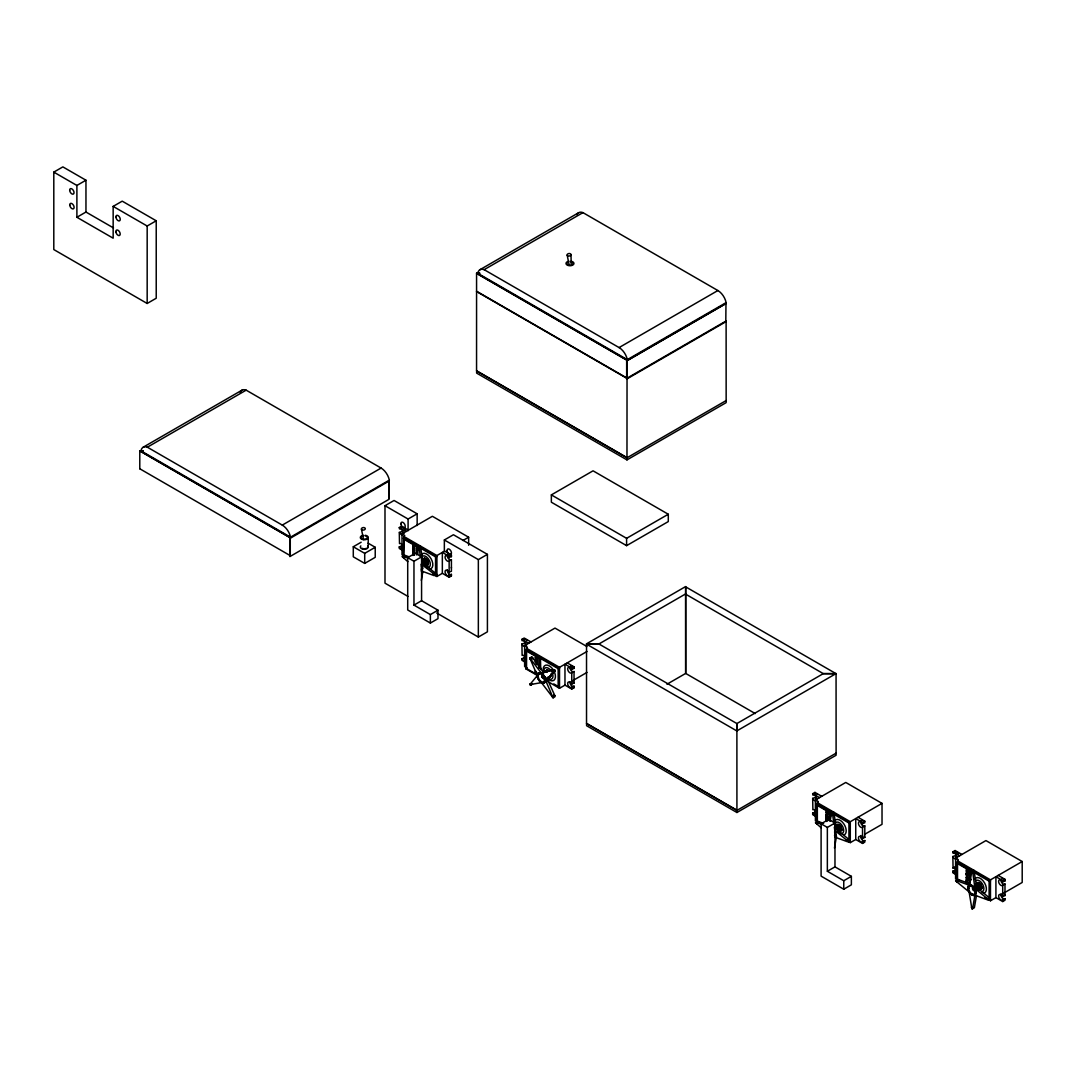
<?xml version="1.0" encoding="UTF-8"?>
<svg xmlns="http://www.w3.org/2000/svg" width="1076" height="1076" viewBox="0 0 1076 1076"><rect width="100%" height="100%" fill="white"/><g stroke="black" fill="none" stroke-linecap="round" stroke-linejoin="round"><path stroke-width="1.5" d="M972.005 894.95L972.018 893.887M972.058 886.557L972.058 885.494M413.682 550.32C413.937 552.109 414.583 550.428 412.713 550.63C418.066 558.04 409.808 549.258 414.139 551.02M536.776 663.166C534.88 661.363 539.278 663.475 535.633 661.458M826.502 818.836L827.847 819.387L826.099 816.792L827.162 816.321L827.794 817.558M536.13 662.224L535.337 662.426M967.068 874.6L966.275 874.923C969.691 879.509 965.858 875.918 966.463 874.828L968.158 875.366L966.517 873.618M536.211 662.144L535.512 662.332M536.413 662.305L537.032 663.206L535.498 661.673L535.512 660.032L535.687 661.565M827.982 816.24L827.511 817.679M827.888 817.504L827.982 816.953M967.943 875.635L967.687 874.586M413.48 546.729L414.489 547.496L413.695 546.326M536.991 659.292L537.206 658.808C534.866 658.001 537.058 659.265 537.099 659.292M827.794 813.496L827.942 812.42L826.408 812.017L827.229 813.066M827.753 813.658L826.906 812.582L827.942 813.55M967.943 871.789L967.943 870.659L966.625 870.269M967.781 871.963L967.687 870.793M412.821 554.261L414.085 554.691M413.009 553.938L413.13 554.866M966.463 879.832L966.934 881.257L966.463 876.658L966.275 880.962L968.198 883.194L966.275 880.962M967.257 870.618L967.485 871.56L968.037 871.062M536.198 658.256L537.099 658.875M536.225 659.05L536.104 658.377M413.211 548.868L414.475 550.966L414.112 550.293M826.61 815.03L826.22 815.675L827.888 816.966M966.329 873.604L968.198 873.241L966.275 873.416L967.432 875.03M535.566 671.397L536.077 672.312M414.031 547.321C414.946 546.447 413.278 547.59 414.381 547.563M536.642 659.117L535.512 657.1L535.552 657.974M543.461 675.069L544.981 676.952M554.422 695.607L553.656 694.666M403.796 557.556L402.881 557.045L403.796 557.556L403.957 539.291L416.372 546.46L416.372 552.862M412.834 547.496L412.982 547.146M413.547 550.724L414.058 552.889L412.713 550.63M419.909 547.213L420.77 547.428L420.138 547.792M434.058 574.799L433.211 574.046L436.91 576.48L442.344 573.333L449.149 577.261L451.409 575.956L451.409 574.342L448.934 575.848A3.201 1.856 60 0 1 445.733 574.006A3.201 1.856 60 0 1 445.733 570.293A3.201 1.856 60 0 1 448.934 572.15L451.409 571.275L451.409 559.695L448.934 561.201A3.201 1.856 60 0 1 445.733 559.345A3.201 1.856 60 0 1 445.733 555.646A3.201 1.856 60 0 1 448.934 557.489L451.409 556.628L451.409 555.014L444.617 551.1L436.91 555.539L403.917 536.494L404.724 535.391L402.007 533.83L402.007 554.759M535.377 659.467C535.297 657.584 537.556 662.628 535.377 658.848M834.196 814.007L833.644 813.053L833.537 813.954M966.853 872.232L967.808 872.959L966.947 872.999L966.463 871.224L968.023 873.403M966.504 871.869L968.198 873.241M966.517 881.661L967.808 882.858L966.275 881.217M967.149 870.766L967.687 871.802M414.287 546.393L412.996 545.962M414.354 546.527L412.942 545.33M414.596 555.108L414.112 554.422M535.377 658.068L535.377 657.234M537.005 659.01L535.552 657.194M827.861 812.931L826.583 812.192M966.504 869.704L966.45 870.376M966.571 878.594L968.158 879.401L966.557 877.303M968.118 881.19L968.118 880.37M412.754 549.997L412.713 548.343L414.637 549.002L412.888 546.931L414.637 548.948M412.996 549.755L414.26 551.127L413.722 550.63M966.382 874.156L966.678 872.851M967.082 870.726L967.351 871.452M425.168 566.487C430.494 565.828 428.544 558.605 424.442 558.188L423.245 559.143M545.707 671.922L547.065 669.985L548.894 670.671L546.178 672.244M547.792 678.284L550.509 676.71L550.979 673.885M836.469 826.287L837.841 824.35L840.558 825.911L841.755 830.403L839.67 831.21M976.645 884.418L978.017 882.481L980.734 884.055L981.931 888.534L979.846 889.354M536.991 663.139L537.099 662.372M968.158 875.366L967.082 874.721M416.627 554.907L417.932 547.402L420.38 545.976L423.191 563.192L436.695 574.234L434.247 575.647L421.348 570.912A5.77 3.376 60 0 0 421.308 564.281L423.191 563.192M421.335 580.394L422.895 571.383M830.013 821.069L831.318 813.55L833.765 812.138L836.59 829.354L850.08 840.396L847.632 841.809L834.747 837.074A5.77 3.376 60 0 0 834.788 830.39L834.344 827.175M834.465 848.063L836.55 836.039M972.583 908.736L974.923 895.219L987.808 899.953L990.256 898.527L976.766 887.485L973.941 870.282L971.493 871.695L969.153 885.225L956.268 880.491M976.457 895.676L974.372 907.7L971.924 909.112L969.113 891.91L955.609 880.867L958.07 879.442L969.516 883.652M413.372 552.149L412.902 553.71L412.996 553.01M826.328 815.285C830.268 815.608 823.328 811.317 828.022 815.11M966.342 877.465L968.198 877.424M535.579 672.769L535.377 672.137M413.171 555.297L412.754 552.499M966.746 881.365L966.934 881.257M827 817.141L827.888 817.061L827.188 816.671M967.862 875.366L966.557 874.048M532.069 658.135L532.835 659.077M405.531 556.749L404.751 555.767M989.369 898.285L988.978 897.276L988.642 897.989M967.889 875.743L968.064 875.111M827.861 817.128L826.449 817.007M535.404 672.877C537.395 671.814 534.57 673.885 535.512 672.002M535.808 661.35L535.835 660.664M403.917 556.386L403.365 557.112L403.917 536.494M538.013 675.849L525.989 668.909L525.989 650.065L527.348 647.187L524.631 645.627L524.631 666.555L527.348 668.129M525.989 668.909L526.527 668.183M816.765 823.274L816.765 804.431L818.123 801.553L815.406 799.979L815.406 820.921M956.941 881.405L956.941 862.575L958.299 859.697L955.582 858.123L955.582 879.052M553.091 697.84L545.572 680.261L554.893 671.195L554.893 670.146L553.979 669.622L541.457 673.213L529.809 658.014L537.327 675.593L529.809 684.645L541.457 682.641L553.091 697.84L554.893 696.791L554.893 695.742L547.361 679.198L554.893 671.195M451.409 559.695L451.194 559.883A3.201 1.856 60 0 1 448.221 558.39A3.201 1.856 60 0 1 447.629 554.665M451.409 574.342L451.194 574.544A3.201 1.856 60 0 1 448.463 573.374A3.201 1.856 60 0 1 447.414 569.823M547.294 681.202L559.52 688.277L564.967 685.13L571.76 689.057L574.033 687.752L574.033 686.138L571.558 687.645A3.201 1.856 60 0 1 568.343 685.802A3.201 1.856 60 0 1 568.343 682.09A3.201 1.856 60 0 1 571.558 683.946L574.033 683.072L574.033 671.491L571.558 672.998A3.201 1.856 60 0 1 568.343 671.142A3.201 1.856 60 0 1 568.343 667.443A3.201 1.856 60 0 1 571.558 669.299L574.033 668.425L574.033 666.811L567.227 662.897M574.033 671.491L573.817 671.68A3.201 1.856 60 0 1 570.831 670.187A3.201 1.856 60 0 1 570.253 666.474M574.033 686.138L573.817 686.34A3.201 1.856 60 0 1 571.087 685.17A3.201 1.856 60 0 1 570.024 681.619M847.431 840.975L850.296 842.629L855.743 839.495L862.535 843.423L864.795 842.118L864.795 840.504L862.32 842.01A3.201 1.856 60 0 1 859.119 840.154A3.201 1.856 60 0 1 859.119 836.455A3.201 1.856 60 0 1 862.32 838.312L864.795 837.437L864.795 825.857L862.32 827.35A3.201 1.856 60 0 1 859.119 825.507A3.201 1.856 60 0 1 859.119 821.808A3.201 1.856 60 0 1 862.32 823.651L864.795 822.79L864.795 821.176L858.002 817.249M864.795 825.857L864.593 826.045A3.201 1.856 60 0 1 861.849 824.888A3.201 1.856 60 0 1 860.8 821.324M864.795 840.504L864.593 840.706A3.201 1.856 60 0 1 861.607 839.199A3.201 1.856 60 0 1 861.029 835.487M956.941 857.33A3.201 1.856 60 0 1 955.34 855.649L952.852 856.509L953.067 867.902A3.201 1.856 60 0 1 955.797 869.072M985.038 897.626L990.471 900.773L995.919 897.626L1002.711 901.553L1004.984 900.249L1004.984 898.648L1002.496 900.141A3.201 1.856 60 0 1 999.295 898.299A3.201 1.856 60 0 1 999.295 894.6A3.201 1.856 60 0 1 1002.496 896.442L1004.984 895.582L1004.984 883.988L1002.496 885.494A3.201 1.856 60 0 1 999.295 883.638A3.201 1.856 60 0 1 999.295 879.939A3.201 1.856 60 0 1 1002.496 881.795L1004.984 880.921L1004.984 879.321L998.178 875.393M1004.984 883.988L1004.769 884.19A3.201 1.856 60 0 1 1002.025 883.019A3.201 1.856 60 0 1 1000.976 879.469M1004.984 898.648L1004.769 898.837A3.201 1.856 60 0 1 1001.783 897.344A3.201 1.856 60 0 1 1001.205 893.618M848.399 839.172L849.233 840.047L848.399 839.697M966.625 880.02L967.835 880.693M826.489 816.953L827.847 819.387M827.874 813.658L827.148 813.617M529.809 658.014L531.598 656.952L532.512 657.476L543.245 672.164M530.724 658.525L532.512 657.476M541.457 673.213L553.979 669.622M529.809 684.645L531.598 683.596L532.512 684.107L530.724 685.17M553.091 672.244L553.091 671.209L554.893 670.146M545.572 680.261L547.361 679.198M553.091 696.791L554.893 695.742M53.8 172.12L76.894 185.449L76.894 217.271L113.155 238.2L113.155 206.39L122.22 201.158L156.222 220.782L156.222 298.24L147.17 303.472L53.8 249.565L53.8 172.12L62.865 166.888L85.959 180.217L85.959 212.039L113.518 227.951M76.894 185.449L85.959 180.217M76.894 217.271L85.959 212.039M113.155 206.39L147.17 226.014L156.222 220.782M143.135 447.239L241.939 390.198M147.358 447.199L246.162 390.158L381.092 468.06A12.051 6.954 60 0 1 389.337 480.138L290.533 537.18L140.969 450.831A10.908 6.308 60 0 1 147.358 447.199L282.289 525.101A12.051 6.954 60 0 1 290.533 537.18M479.936 269.713L578.727 212.671M484.146 269.673L582.95 212.631L717.88 290.533A12.051 6.954 60 0 1 726.125 302.612L627.321 359.653L477.757 273.304A10.908 6.308 60 0 1 484.146 269.673L619.077 347.575A12.051 6.954 60 0 1 627.321 359.653M282.289 525.101L381.092 468.06M619.077 347.575L717.88 290.533M389.297 480.918L289.874 538.471L289.874 556.588L389.014 499.304L389.014 481.201M726.085 303.392L627.281 360.447L476.803 273.573M725.802 303.674L626.662 360.958L626.662 379.061L725.802 321.778L725.977 303.002M407.979 596.427L384.993 583.165L384.993 505.707L394.058 500.475L417.152 513.803L417.152 525.532M626.972 378.254L726.112 320.984L726.152 402.639L626.972 459.896L476.628 373.103L476.628 371.005L626.972 457.811L726.152 400.554M368.086 543.165L375.228 547.28L375.228 557.328L364.71 563.407L353.291 556.817L353.291 546.756L361.173 542.21M384.993 505.707L408.086 519.035L417.152 513.803M403.957 533.293A3.201 1.856 60 0 1 401.765 531.342L399.505 532.66A3.201 1.856 60 0 0 402.706 534.503A3.201 1.856 60 0 0 402.706 530.804A3.201 1.856 60 0 0 399.505 528.962L399.29 527.549L401.55 526.231L408.355 530.159M353.291 546.756L364.71 553.36L375.228 547.28M402.007 533.83L432.377 516.292L468.638 537.22L468.638 545.276M403.365 550.831L399.29 548.478L399.29 546.877L401.765 546.003A3.201 1.856 60 0 0 402.787 547.267M414.314 546.568L414.421 547.106M413.278 547.926L414.247 548.666L413.009 547.644M413.372 548.706L414.247 548.666M412.834 549.527L414.421 550.186M413.709 551.194L414.502 550.818M420.312 556.184L419.223 548.128L421.025 547.092M413.83 551.356L414.583 551.06M413.278 552.055L414.247 552.795M407.71 557.637L415.323 553.239L421.577 556.857L421.577 600.717L437.986 610.186L437.986 618.66L430.373 623.058L407.71 609.971L407.71 557.637L413.964 561.255L421.577 556.857M412.902 555.525L412.888 552.365M444.348 551.692L444.348 539.977L453.413 534.745L487.415 554.369L487.415 631.827L478.349 637.059L436.695 613.011M421.725 559.762L424.442 558.188M422.612 559.897L425.329 558.323M426.271 558.874L422.195 561.228L423.81 563.232L427.885 560.878M423.083 562.116L427.159 559.762M462.976 540.488L468.638 537.22M424.28 564.443L428.356 562.089M424.442 565.613L428.517 563.259M425.639 565.815L428.356 564.241M551.356 494.893L593.051 470.817L668.29 514.247L668.29 521.578L626.595 545.653L551.356 502.21L551.356 494.893L626.595 538.323L668.29 514.247M442.344 573.333L442.344 552.405L449.149 556.332L451.409 555.014M421.348 570.912A5.77 3.376 60 0 0 421.389 564.227L434.247 574.167L436.049 573.131M444.348 539.977L478.349 559.614L487.415 554.369M413.964 561.255L413.964 605.102L421.577 600.717M413.964 605.102L430.373 614.584L437.986 610.186M525.989 644.833A3.201 1.856 60 0 0 524.59 641.605A3.201 1.856 60 0 0 522.116 640.758L521.914 639.346L524.173 638.028L530.979 641.955M525.68 658.001A3.201 1.856 60 0 0 522.116 655.405L521.914 644.013L524.389 643.139A3.201 1.856 60 0 0 526.567 645.089M524.631 645.627L554.987 628.088L586.904 646.515M525.989 662.628L521.914 660.274L521.914 658.673L524.389 657.799A3.201 1.856 60 0 0 525.397 659.063M535.902 659.736L535.902 660.489L536.077 659.628M535.552 661L537.247 660.798L535.673 659.346M536.386 663.072L536.507 662.87M536.52 663.206L537.206 662.856M535.404 671.034L535.619 671.639M586.528 723.368L586.528 643.825L685.668 586.541L685.708 673.401L666.959 684.228M537.166 673.764L536.924 673.051L536.991 673.858M542.976 672.339L547.065 669.985M545.236 671.693L547.953 670.119M685.708 593.858L599.184 643.838L586.528 643.825M526.527 648.29L559.52 667.335L587.012 651.464M546.904 678.391L550.979 676.037M547.065 678.566L550.509 676.71M564.967 685.13L564.967 664.201L571.76 668.129L574.033 666.811M572.876 680.557L587.012 672.406M836.106 753.16L736.925 810.416L586.595 723.61L586.595 725.708L736.925 812.501L836.106 755.244L836.065 673.589L736.925 730.86L736.885 723.556L599.184 644.12L586.487 644.12L736.952 730.994M816.684 799.831A3.201 1.856 60 0 0 815.621 796.28A3.201 1.856 60 0 0 812.891 795.11L812.676 793.698L814.949 792.393L821.741 796.321M816.092 811.613A3.201 1.856 60 0 0 812.891 809.771L812.676 798.379L815.151 797.504A3.201 1.856 60 0 0 817.343 799.455M815.406 799.979L845.763 782.454L882.024 803.382L882.024 824.324L865.064 834.102M816.765 816.993L812.676 814.64L812.676 813.026L815.151 812.165A3.201 1.856 60 0 0 816.173 813.429M826.328 812.326L826.287 811.465L826.153 812.434M826.677 814.855L826.476 813.429M826.866 812.891L827.78 813.375M826.583 813.698L827.457 814.935M827.686 816.832L826.408 816.092L826.287 814.398L826.449 815.931M826.166 815.581L827.511 816.455M826.099 816.792L827.632 818.957L826.193 817.531M833.913 823.947L832.609 814.29L834.411 813.254M828.022 819.28L826.166 819.71L827.659 820.746M827.942 820.423L826.328 819.495M826.341 818.648L826.57 821.445L826.153 818.648M821.096 823.799L828.722 819.401L834.976 823.019L834.976 866.866L851.372 876.348L851.372 884.822L843.759 889.22L821.096 876.133L821.096 823.799L827.35 827.417L834.976 823.019M835.111 825.911L837.841 824.35M835.998 826.059L838.715 824.485M839.67 825.036L835.581 827.39L837.195 829.394L841.271 827.04M836.469 828.278L840.558 825.911M836.59 829.354L834.788 830.39L848.278 841.432M817.303 802.656L850.296 821.701L882.024 803.382M841.755 828.251L837.666 830.605L837.841 831.775M839.199 830.995L841.916 829.421M839.024 831.977L841.755 830.403M855.743 839.495L855.743 818.567L862.535 822.481L864.795 821.176M847.646 840.329L849.448 839.28M827.35 827.417L827.35 871.264L834.976 866.866M827.35 871.264L843.759 880.733L851.372 876.348M956.86 857.962A3.201 1.856 60 0 0 955.797 854.411A3.201 1.856 60 0 0 953.067 853.255L952.852 851.842L955.125 850.538L961.917 854.452M955.582 858.123L985.939 840.585L1022.2 861.526L1022.2 882.455L1003.827 893.067M952.852 868.103L955.125 866.799M955.582 874.344L952.852 872.77L952.852 871.17L955.34 870.296A3.201 1.856 60 0 0 955.797 870.982M966.342 871.869L967.633 873.066M968.158 871.304L967.835 871.869M967.418 871.842L968.144 871.533M966.853 872.986L967.808 872.959M988.454 899.576L974.964 888.534L972.785 872.434L974.587 871.385M967.633 877.196L967.028 877.007M967.808 877.088L966.853 876.348M966.584 880.181L968.104 880.464L966.504 879.442M967.122 882.118L966.463 883.208M975.286 884.055L978.017 882.481M974.816 884.983L978.904 882.629M979.846 883.167L975.757 885.521L977.842 888.749L981.931 886.395M976.645 886.409L980.734 884.055M974.964 888.534L976.766 887.485M977.371 887.525L981.46 885.171M957.479 860.787L990.471 879.845L1022.2 861.526M978.017 889.919L982.092 887.552M979.2 890.108L981.931 888.534M995.919 897.626L995.919 876.698L1002.711 880.625L1004.984 879.321M987.822 898.46L989.624 897.424M427.885 564.913L426.271 565.061M435.081 572.943L435.282 573.938M403.365 538.269L435.551 556.857L436.91 556.588L403.917 537.543M436.91 575.431L435.551 575.687L435.551 556.857M525.989 650.065L558.162 668.653L559.52 668.384L526.527 649.339M559.52 687.228L558.162 687.483L558.162 668.653M816.765 804.431L848.937 823.005L850.296 822.75L817.303 803.705M850.296 841.593L848.937 841.849L848.937 823.005M956.941 862.575L989.113 881.15L990.471 880.881L957.479 861.836M990.471 899.724L989.113 899.993L989.113 881.15M479.748 273.25L476.574 273.25L476.56 370.763M479.748 273.21L476.574 273.196L627.052 360.124L626.972 459.896M836.065 673.589L823.409 673.563L736.885 723.556L736.925 812.501M826.852 814.747L826.328 814.424M966.611 872.972L967.028 872.125M413.036 553.091L414.637 553.118M535.996 660.503L536.857 660.462M827.632 814.828L826.852 813.994M540.703 668.895L540.488 658.445M826.328 818.944L826.946 818.217M548.894 676.858L549.782 676.992M535.525 671.505L535.512 670.765M408.799 556.736L404.495 555.149L402.047 556.561L407.831 561.645M402.693 556.184L408.423 558.296M823.611 823.409L817.894 821.311L815.433 822.723L821.217 827.807M816.092 822.346L821.822 824.458M412.888 546.07L414.462 546.769M413.009 549.93L412.888 548.235M552.176 670.684L553.091 671.209M421.657 567.738L422.572 568.263M967.835 887.929A5.77 3.376 60 0 0 973.982 895.528A5.77 3.376 60 0 0 974.022 887.35A5.77 3.376 60 0 0 967.835 887.929A5.77 3.376 60 0 0 974.062 895.474A5.77 3.376 60 0 0 974.116 887.297A5.77 3.376 60 0 0 967.929 887.875L968.857 888.399M975.219 892.031L976.147 892.555M835.043 833.9L835.971 834.425M476.574 291.26L627.052 378.133M476.534 291.515L626.999 378.389M476.534 370.749L626.999 457.623M685.641 594.167L823.422 673.71L836.106 673.71L685.641 586.837L685.641 673.401L755.258 713.59M399.29 527.549L406.082 531.463M952.852 851.842L959.658 855.77M412.713 546.245L412.888 545.303M966.504 872.569L966.275 874.344M414.368 554.369L412.902 553.71M413.009 553.79L414.381 554.665M448.692 574.382L451.409 575.956M970.539 879.105L971.44 879.63M966.584 878.083L967.956 878.957M812.676 793.698L819.482 797.625M521.914 639.346L528.706 643.26M539.587 666.609L540.946 668.64L539.587 668.075L539.587 657.92M571.316 686.179L574.033 687.752M553.79 683.919L558.094 686.394M526.581 668.573L537.61 674.948M140.014 451.086L290.493 537.96M586.487 723.354L736.952 810.228M139.786 468.773L290.264 555.646L290.264 537.65L139.786 450.777L139.786 468.827M535.687 657.476L537.206 658.082L537.032 658.902M975.286 889.395L974.412 888.103M543.864 678.66L541.793 675.446M537.247 660.745L535.525 659.171M536.171 663.852L536.857 664.591M414.058 548.773L413.561 547.926L413.561 548.599M973.202 889.153L973.928 890.282M538.538 672.944L539.197 674.06M543.703 681.794L544.362 682.91A5.77 3.362 59.5 0 0 542.519 673.98A5.77 3.362 59.5 0 0 537.475 676.898A5.77 3.362 59.5 0 0 544.362 682.91M972.153 871.318L972.785 872.434M957.411 879.818L958.057 880.935M831.977 813.187L832.609 814.29M817.235 821.687L817.881 822.79M418.577 547.025L419.223 548.128M434.247 574.167L434.892 575.27M1004.984 880.921L1004.769 880.477A3.201 1.856 60 0 0 1003.168 878.796M1004.984 895.582L1004.769 895.138A3.201 1.856 60 0 0 1004.298 894.452M952.852 856.509L953.067 856.953A3.201 1.856 60 0 0 955.797 858.944M952.852 871.17L953.067 871.6A3.201 1.856 60 0 0 955.797 873.604M864.795 837.437L864.593 836.993A3.201 1.856 60 0 0 864.122 836.308M812.676 798.379L812.891 798.809A3.201 1.856 60 0 0 816.092 800.665M812.676 813.026L812.891 813.469A3.201 1.856 60 0 0 816.092 815.326M574.033 668.425L573.817 667.981A3.201 1.856 60 0 0 570.616 666.138M574.033 683.072L573.817 682.641A3.201 1.856 60 0 0 572.809 681.377M521.914 644.013L522.116 644.457A3.201 1.856 60 0 0 525.68 645.963M521.914 658.673L522.116 659.104A3.201 1.856 60 0 0 525.68 660.624M451.409 556.628L451.194 556.184A3.201 1.856 60 0 0 450.185 554.92M399.29 546.877L399.505 547.307A3.201 1.856 60 0 0 403.07 548.827M958.38 880.746L958.474 879.98L959.146 880.679M818.97 822.535L818.298 821.835L818.204 822.615M567.173 255.133L568.975 264.037M361.455 529.19L363.553 539.574M571.02 254.756A1.95 1.264 -6.2 0 1 567.98 255.886A1.95 1.264 -6.2 0 1 568.236 253.694A1.95 1.264 -6.2 0 1 571.02 254.756L571.168 263.822M1002.711 880.625L1002.711 882.226M1002.711 885.292L1002.711 896.886M1002.711 899.953L1002.711 901.553M990.471 879.845L990.471 900.773M971.44 870.941L971.44 873.766M970.539 870.417L970.539 880.572M969.947 883.436L969.947 870.753L957.519 863.584L957.519 881.069M967.028 876.254L967.122 877.021M966.463 869.596L966.329 870.565M955.125 850.538L955.125 852.138M955.125 869.865L955.125 871.466M862.535 822.481L862.535 824.095M862.535 827.162L862.535 838.742M862.535 841.809L862.535 843.423M850.296 821.701L850.296 842.629M843.759 880.733L843.759 889.22M831.264 812.81L831.264 815.635M830.363 812.286L830.363 820.975M829.771 820.625L829.771 812.622L817.343 805.453L817.343 822.938M826.852 818.11L826.772 818.984M818.123 801.553L818.123 804.781M814.949 792.393L814.949 794.007M814.949 811.721L814.949 813.335M626.595 538.323L626.595 545.653M571.76 668.129L571.76 669.729M571.76 672.796L571.76 684.39M571.76 687.456L571.76 689.057M559.52 667.335L559.52 688.277M538.995 667.739L538.995 658.256L526.581 651.088L526.527 669.218M531.598 656.952L531.598 658.001M524.173 657.355L524.173 658.969M478.349 559.614L478.349 637.059M449.149 556.332L449.149 557.933M449.149 561L449.149 572.593M449.149 575.66L449.149 577.261M436.91 555.539L436.91 576.48M430.373 614.584L430.373 623.058M417.878 546.648L417.878 553.71M416.963 546.124L416.963 553.36M408.086 519.035L408.086 530.764M401.55 545.559L401.55 547.173M399.29 532.216L399.505 543.609A3.201 1.856 60 0 1 403.07 546.205M389.189 480.515L389.189 498.524M368.234 537.502L368.234 547.025M364.71 553.36L364.71 563.407M147.17 226.014L147.17 303.472M421.146 565.707A4.479 2.623 60 0 1 421.133 569.379M422.088 560.179A4.479 2.623 60 0 1 425.262 565.653M422.088 560.973A3.497 2.044 60 0 1 424.24 563.636M424.482 564.47A3.497 2.044 60 0 1 424.563 565.263M421.873 556.803A6.416 3.699 60 0 1 429.405 560.583A6.416 3.699 60 0 1 426.97 567.429M447.993 554.342A3.201 1.856 60 0 1 449.593 554.49M421.415 554.57A8.648 4.99 60 0 1 431.032 558.673A8.648 4.99 60 0 1 429.768 569.056M401.765 527.644A3.201 1.856 60 0 1 403.365 527.805M403.957 528.235A3.201 1.856 60 0 1 404.495 528.814M404.966 529.5A3.201 1.856 60 0 1 405.329 530.253M834.546 831.869A4.479 2.623 60 0 1 834.519 835.541M835.487 826.328A4.479 2.623 60 0 1 838.54 830.807M835.474 827.135A3.497 2.044 60 0 1 837.236 828.977M837.626 829.798A3.497 2.044 60 0 1 837.948 831.425M835.272 822.965A6.416 3.699 60 0 1 842.79 826.745A6.416 3.699 60 0 1 840.369 833.577M861.392 820.49A3.201 1.856 60 0 1 862.401 820.41M863.571 821.082A3.201 1.856 60 0 1 864.122 821.66M834.801 820.732A8.648 4.99 60 0 1 843.826 823.88A8.648 4.99 60 0 1 844.431 834.815M816.173 793.711A3.201 1.856 60 0 1 817.343 794.397M974.533 888.198A1.923 1.13 60 0 1 974.614 890.915A1.923 1.13 60 0 1 972.489 888.682A1.923 1.13 60 0 1 974.197 887.861M975.327 890.457A1.923 1.13 60 0 1 973.672 889.274A1.923 1.13 60 0 1 973.471 887.243M975.663 884.472A4.479 2.623 60 0 1 978.824 889.96M975.65 885.266A3.497 2.044 60 0 1 978.044 888.763M975.448 881.11A6.416 3.699 60 0 1 982.576 884.136A6.416 3.699 60 0 1 981.635 891.829M1002.025 878.487A3.201 1.856 60 0 1 1002.576 878.541M974.977 878.877A8.648 4.99 60 0 1 984.607 882.966A8.648 4.99 60 0 1 983.33 893.349M955.797 851.802A3.201 1.856 60 0 1 957.519 852.528M958.07 853.107A3.201 1.856 60 0 1 958.541 853.793M544.214 676.306A1.923 1.116 59.5 0 1 543.716 678.606A1.923 1.116 59.5 0 1 541.874 675.957A1.923 1.116 59.5 0 1 543.931 675.903M545.021 678.055A1.923 1.116 59.5 0 1 543.367 677.369A1.923 1.116 59.5 0 1 542.734 675.23M542.788 671.949A4.479 2.609 59.5 0 1 545.048 672.164M548.235 677.624A4.479 2.609 59.5 0 1 547.294 679.682M547.536 677.234A3.497 2.044 59.5 0 1 547.2 678.472M542.291 677.409A3.497 2.044 59.5 0 1 541.645 675.768M552.351 673.132A6.416 3.699 60 0 1 552.015 678.754A6.416 3.699 60 0 1 547.254 677.867M544.039 672.312A6.416 3.699 60 0 1 545.666 667.739A6.416 3.699 60 0 1 550.683 670.267M543.42 671.384A8.648 4.99 60 0 1 548.8 665.614A8.648 4.99 60 0 1 555.418 677.1A8.648 4.99 60 0 1 547.751 678.875M524.389 639.44A3.201 1.856 60 0 1 525.989 639.601M526.567 640.032A3.201 1.856 60 0 1 527.119 640.61M451.382 567.348A3.08 1.775 60 0 1 451.369 567.994M240.19 392.256A10.908 6.308 60 0 1 240.526 391.597M240.93 391.032A10.908 6.308 60 0 1 246.162 390.158M367.696 545.882A3.968 2.3 0 0 1 364.266 549.311A3.968 2.3 0 0 1 360.823 545.882M365.289 535.283A3.968 2.3 0 0 1 367.858 538.471A3.968 2.3 0 0 1 361.98 539.372A3.968 2.3 0 0 1 361.455 535.875L362.276 535.512A3.968 2.3 0 0 1 363.231 535.283M365.06 535.781A3.08 1.775 0 0 1 366.781 538.511A3.08 1.775 0 0 1 361.738 538.511A3.08 1.775 0 0 1 363.459 535.781M366.432 548.276A3.08 1.775 0 0 1 362.087 548.276M576.978 214.729A10.908 6.308 60 0 1 577.314 214.084M577.718 213.519A10.908 6.308 60 0 1 582.95 212.631M571.006 261.226A3.968 2.3 0 0 1 573.575 264.414A3.968 2.3 0 0 1 567.698 265.328A3.968 2.3 0 0 1 567.16 261.818L567.994 261.455A3.968 2.3 0 0 1 568.948 261.226M570.764 261.737A3.08 1.775 0 0 1 572.634 264.333A3.08 1.775 0 0 1 567.805 264.696A3.08 1.775 0 0 1 568.437 261.912M530.28 659.185L531.046 660.126L530.28 659.185M530.28 683.731L531.046 684.672L530.28 683.731M551.732 671.343L552.499 672.285L551.786 671.249M553.535 670.294L554.301 671.222L553.535 670.294M551.732 695.89L552.499 696.831L551.786 695.795M418.134 548.114L418.887 549.056L418.174 548.02M816.294 823.073L817.047 824.014L816.294 823.073M831.519 814.276L832.286 815.218L831.573 814.182M846.556 840.316L847.31 841.257L846.556 840.316M956.47 881.217L957.223 882.159L956.51 881.11M971.695 872.421L972.462 873.362L971.695 872.421M971.493 907.243L972.26 908.184L971.493 907.243M986.732 898.447L987.486 899.388L986.732 898.447M142.96 450.777L139.786 450.777L142.96 450.723M115.912 217.137A3.08 1.775 60 0 0 119.355 220.889A3.08 1.775 60 0 0 118.965 216.33A3.08 1.775 60 0 0 115.912 217.137M69.765 205.153A3.08 1.775 60 0 0 73.208 208.905A3.08 1.775 60 0 0 72.818 204.359A3.08 1.775 60 0 0 69.765 205.153M69.684 190.398A3.08 1.775 60 0 0 73.128 194.151A3.08 1.775 60 0 0 72.738 189.605A3.08 1.775 60 0 0 69.684 190.398M115.872 231.784A3.08 1.775 60 0 0 119.315 235.536A3.08 1.775 60 0 0 118.911 230.99A3.08 1.775 60 0 0 115.872 231.784M968.763 888.453A4.479 2.623 60 0 0 973.524 894.358A4.479 2.623 60 0 0 973.565 887.996A4.479 2.623 60 0 0 968.763 888.453M537.381 676.952A5.77 3.362 59.5 0 0 544.268 682.964A5.77 3.362 59.5 0 0 542.425 674.033A5.77 3.362 59.5 0 0 537.381 676.952M538.269 677.181A4.479 2.609 59.5 0 0 543.622 681.848A4.479 2.609 59.5 0 0 542.183 674.921A4.479 2.609 59.5 0 0 538.269 677.181M447.105 550.724A3.08 1.775 60 0 0 450.548 554.476A3.08 1.775 60 0 0 450.158 549.93A3.08 1.775 60 0 0 447.105 550.724M400.877 523.985A3.08 1.775 60 0 0 404.32 527.738A3.08 1.775 60 0 0 403.93 523.192A3.08 1.775 60 0 0 400.877 523.985M362.276 529.943A1.95 1.264 -6.2 0 0 365.302 528.8A1.95 1.264 -6.2 0 0 362.518 527.738A1.95 1.264 -6.2 0 0 362.276 529.943"/></g></svg>
